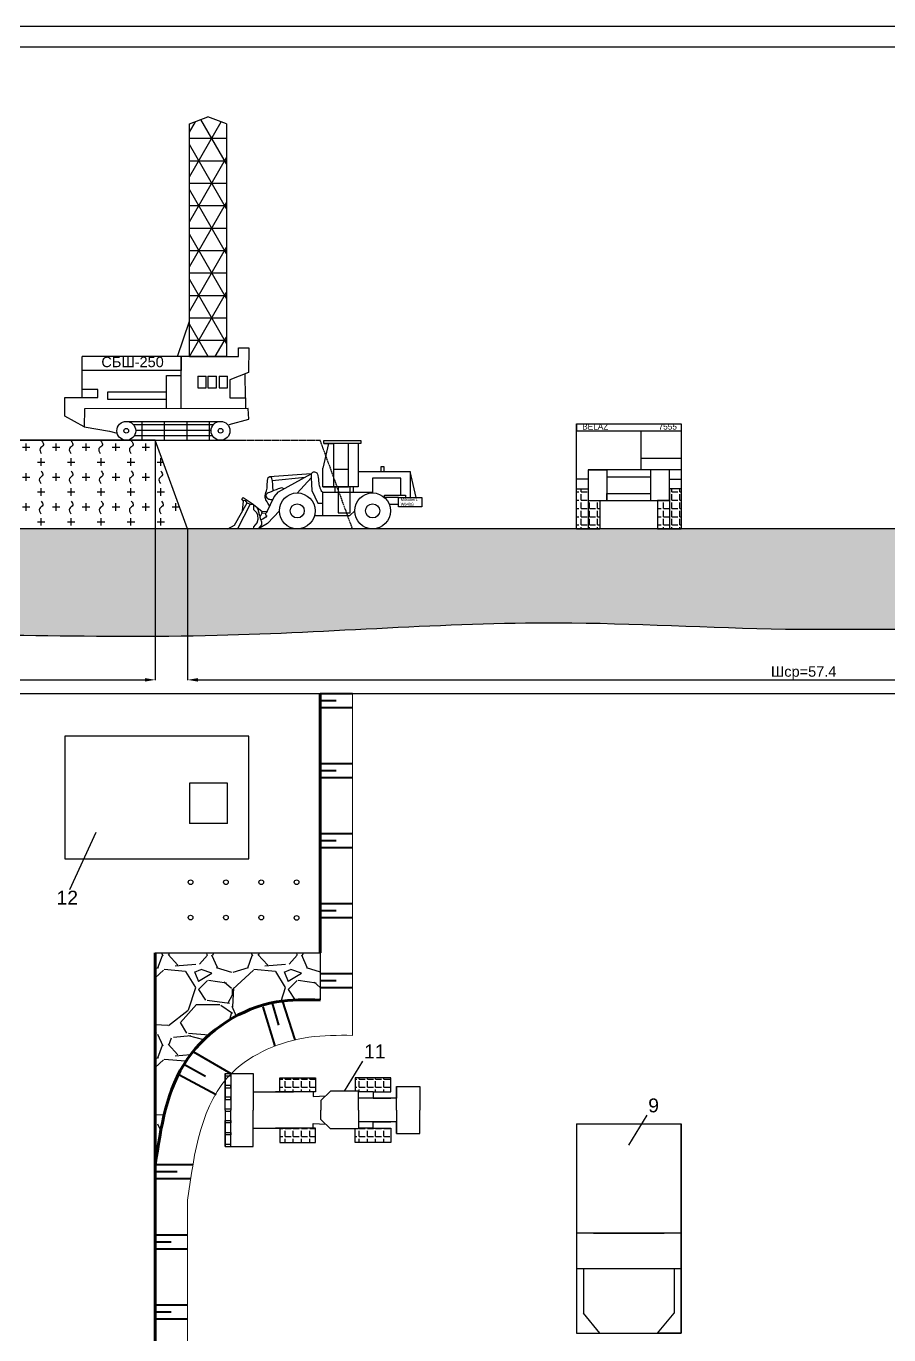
# Model space of a CAD drawing. Header units: millimetres. Extents: x -1735 to 23465, y 152 to 17972.
# Drawn here: x 4641 to 10865, y 8530 to 17972 of the extents above; entities that cross this region are included whole.
import ezdxf

# ---------------------------------------------------------------- set-up
doc = ezdxf.new("R2010")
doc.units = ezdxf.units.MM
doc.linetypes.add('ACAD_ISO02W100', pattern=[15, 12, -3])
doc.layers.add('Форматка', color=7, linetype='Continuous', lineweight=20)
doc.styles.get("Standard").update_dxf_attribs({"font": 'arial.ttf'})
doc.dimstyles.new('ISO-25', dxfattribs={"dimtxt": 75, "dimasz": 75, "dimexe": 1.25, "dimexo": 0.625, "dimtad": 1, "dimtxsty": 'Standard', "dimcen": 2.5, "dimadec": 0, "dimazin": 0, "dimtfac": 1, "dimtmove": 0, "dimatfit": 3, "dimfxl": 1, "dimarcsym": 0})
pattern_1 = [(0, (-15896.33, -28892.64), (107.95, 107.95), [53.975, -161.925]), (90, (-15869.34, -28919.63), (-107.95, 107.95), [53.975, -161.925])]
pattern_2 = [(0, (-10590.344, -29641.57), (0, 59.3725), [43.18, -16.1925]), (90, (-10590.344, -29641.57), (-59.3725, 4e-15), [43.18, -16.1925])]

# ---------------------------------------------------------------- blocks, each defined once
blk = doc.blocks.new('*D15')
at = {"color": 0, "lineweight": -2, "transparency": 16777216}
for p, q in [((5804.9, 14345.2), (5804.9, 13254.6)), ((14695.9, 14345.2), (14695.9, 13254.6)), ((5879.9, 13255.9), (14620.9, 13255.9))]:
    blk.add_line(p, q, dxfattribs=at)
at = {"color": 0, "transparency": 16777216}
for points in [[(5879.9, 13268.4), (5879.9, 13243.4), (5804.9, 13255.9)], [(14620.9, 13268.4), (14620.9, 13243.4), (14695.9, 13255.9)]]:
    blk.add_solid(points, dxfattribs=at)
at = {"layer": 'Defpoints', "color": 0, "transparency": 16777216}
for p in [(5804.9, 14345.8), (14695.9, 14345.8), (14695.9, 13255.9)]:
    blk.add_point(p, dxfattribs=at)
at = {"color": 0, "transparency": 16777216, "insert": (10250.4, 13304.4), "char_height": 75, "attachment_point": 5}
blk.add_mtext('Шср=57.4', dxfattribs=at)
blk = doc.blocks.new('*D16')
at = {"color": 0, "lineweight": -2, "transparency": 16777216}
for p, q in [((429.8, 14984.2), (429.8, 13254.6)), ((5572.3, 14984.2), (5572.3, 13254.6)), ((504.8, 13255.9), (5497.3, 13255.9))]:
    blk.add_line(p, q, dxfattribs=at)
at = {"color": 0, "transparency": 16777216}
for points in [[(504.8, 13268.4), (504.8, 13243.4), (429.8, 13255.9)], [(5497.3, 13268.4), (5497.3, 13243.4), (5572.3, 13255.9)]]:
    blk.add_solid(points, dxfattribs=at)
at = {"layer": 'Defpoints', "color": 0, "transparency": 16777216}
for p in [(429.8, 14984.8), (5572.3, 14984.8), (5572.3, 13255.9)]:
    blk.add_point(p, dxfattribs=at)
at = {"color": 0, "transparency": 16777216, "insert": (3001.1, 13304.6), "char_height": 75, "attachment_point": 5}
blk.add_mtext('Шмр=30.56', dxfattribs=at)

msp = doc.modelspace()

# ---------------------------------------------------------------- hatches: boundary and pattern name
h = msp.add_hatch()
h.set_pattern_fill('NET3', color=256, scale=51, style=0)
h.set_pattern_definition([(0, (-15896.33, -29147.44), (0, 161.925), []), (60, (-15896.33, -29147.44), (-140.23116, 80.9625), []), (120, (-15896.33, -29147.44), (-140.23116, -80.9625), [])])
h.paths.add_polyline_path([(5818.809, 15589.306), (6086.638, 15588.446), (6086.638, 17266.432), (5952.724, 17317.432), (5818.809, 17266.432)])
h = msp.add_hatch()
h.set_pattern_fill('GRATE', color=256, scale=51, style=0)
h.set_pattern_definition([(0, (-15896.325, -29147.44), (0, 40.48125), []), (90, (-15896.33, -29147.44), (-161.925, 1e-14), [])])
h.paths.add_polyline_path([(6043.401, 14984.828, -0.41421356), (5975.401, 15052.828, -0.41421356), (6043.401, 15120.828), (5363.401, 15120.828, -0.41421356), (5431.401, 15052.828, -0.41421356), (5363.401, 14984.828)])
h = msp.add_hatch()
h.set_pattern_fill('CROSS', color=256, scale=17, style=0)
h.set_pattern_definition(pattern_1)
h.paths.add_polyline_path([(5804.902, 14345.837), (5572.329, 14984.828), (429.829, 14984.828), (-128.719, 14984.828), (-128.719, 14345.837), (211.281, 14345.837)])
h = msp.add_hatch()
h.set_pattern_fill('ANGLE', color=256, scale=8.5, style=0)
h.set_pattern_definition([(0, (-25671.91, -28552.644), (0, 59.3725), [43.18, -16.1925]), (90, (-25671.91, -28552.644), (-59.3725, 4e-15), [43.18, -16.1925])])
h.paths.add_polyline_path([(8695.334, 14634.837), (8610.334, 14634.837), (8610.334, 14345.837), (8695.334, 14345.837)])
h.paths.add_polyline_path([(8780.334, 14549.837), (8695.334, 14549.837), (8695.334, 14345.837), (8780.334, 14345.837)])
h.paths.add_polyline_path([(9281.834, 14549.837), (9196.834, 14549.837), (9196.834, 14345.837), (9281.834, 14345.837)])
h.paths.add_polyline_path([(9366.834, 14634.837), (9281.834, 14634.837), (9281.834, 14549.837), (9281.834, 14345.837), (9366.834, 14345.837)])
h = msp.add_hatch()
h.set_pattern_fill('CROSS', color=256, scale=17, style=0)
h.set_pattern_definition(pattern_1)
edge = h.paths.add_edge_path()
edge.add_line((13845.902, 14345.837), (5804.902, 14345.837))
edge.add_line((5804.902, 14345.837), (211.281, 14345.837))
edge.add_line((211.281, 14345.837), (-128.719, 14345.837))
edge.add_line((-128.719, 14345.837), (-128.719, 13563.837))
edge.add_spline(control_points=[(-128.719, 13563.837), (344.495, 13584.827), (1268.281, 13625.803), (2378.756, 13552.956), (3212.738, 13549.22), (3872.659, 13588.592), (4811.463, 13574.416), (6373.54, 13556.931), (8204.026, 13718.598), (9900.649, 13609.57), (11252.239, 13629.837), (12494.757, 13602.539), (13406.719, 13576.417), (13845.902, 13563.837)], knot_values=[0, 0, 0, 0, 83.52368112, 163.0507495, 196.16864836, 230.63670966, 279.65120233, 361.78359387, 506.274745, 603.01526722, 661.30277542, 744.77038212, 822.30677864, 822.30677864, 822.30677864, 822.30677864], degree=3, periodic=0)
edge.add_line((13845.902, 13563.837), (13845.902, 14345.837))
h = msp.add_hatch()
h.set_pattern_fill('GRAVEL', color=256, scale=25.5, style=0)
h.set_pattern_definition([(228.0128, (-15429.98, -28244.944), (-5181.604403, -5829.307163), [87.139, -8626.7775]), (184.9697, (-15488.274, -28309.714), (7772.412573, 647.69543), [149.533, -14803.77]), (132.5104, (-15637.245, -28322.67), (6476.995287, -7124.70696), [105.438, -10438.3485]), (267.2737, (-15889.85, -28484.593), (647.697188, 12953.995832), [136.171, -13480.932]), (292.8337, (-15896.325, -28620.61), (-3238.509194, 7772.40442), [133.527, -13219.149]), (357.2737, (-15844.51, -28743.673), (-12953.995832, 647.697188), [136.171, -13480.932]), (37.6942, (-15708.492, -28750.15), (-8420.10532, -6476.994226), [180.0795, -17827.8405]), (72.2553, (-15565.998, -28640.041), (4533.909069, 14249.404133), [170.0136, -16831.3515]), (121.4296, (-15514.182, -28478.116), (-5181.601335, 8420.090096), [136.632, -13526.6025]), (175.2364, (-15585.43, -28361.53), (7124.694404, -647.69392), [155.987, -7643.3445]), (222.3974, (-15740.877, -28348.576), (-7772.400234, -7124.690731), [201.725, -19970.784]), (138.8141, (-15248.625, -28491.07), (-4533.89711, 3886.19402), [68.851, -6816.303]), (171.4692, (-15300.44, -28445.73), (8420.087147, -1295.403264), [130.989, -12967.923]), (225, (-15430, -28426.3), (-1e-13, -647.6996), [91.598, -824.387]), (203.1986, (-15475.32, -28348.58), (3238.51092, 1295.40568), [49.3275, -4883.403]), (291.8014, (-15520.66, -28368.01), (-647.70045, 1943.10125), [69.759, -3418.224]), (30.9638, (-15494.75, -28432.78), (1943.09795, 1295.401), [113.302, -3663.4065]), (161.5651, (-15397.6, -28374.48), (1295.4006, -647.699), [81.928, -1966.2795]), (16.3895, (-15896.325, -28368.007), (6477.003574, 1943.095958), [114.7724, -11362.494]), (70.3462, (-15786.216, -28335.622), (-2590.79278, -7124.689925), [96.288, -9532.461]), (293.1986, (-15397.6, -28244.944), (-1295.40568, 3238.51092), [98.654, -4834.086]), (343.6105, (-15358.734, -28335.622), (-6477.003574, 1943.095958), [114.7724, -11362.494]), (339.444, (-15896.325, -28769.58), (-3238.50402, 1295.39843), [110.679, -5423.2635]), (294.7751, (-15792.693, -28808.443), (-3238.492453, 7124.69669), [92.736, -9180.918]), (66.8014, (-15391.12, -28892.644), (1295.40568, 3238.51092), [98.654, -4834.086]), (17.354, (-15352.257, -28801.966), (-8420.100454, -2590.796092), [108.575, -10748.862]), (69.444, (-15708.49, -28892.644), (-1295.39843, -3238.50402), [55.3396, -5478.624]), (101.3099, (-15429.98, -28892.64), (-647.6968, 2590.7917), [33.026, -3269.61]), (165.9638, (-15436.46, -28860.26), (1943.10137, -647.6989), [133.527, -2537.008]), (186.009, (-15566, -28827.874), (6476.99045, 647.698487), [123.743, -12250.557]), (303.6901, (-15494.75, -28491.07), (-647.7002, 1295.39875), [93.413, -2241.904]), (353.1572, (-15442.935, -28568.794), (11010.904553, -1295.405802), [163.087, -16145.58]), (60.9454, (-15281.01, -28588.225), (-2590.79397, -4533.88919), [66.6845, -6601.797]), (90, (-15248.6, -28529.9), (-647.7, 647.7), [38.862, -608.838]), (120.2564, (-15578.952, -28808.443), (2590.79451, -4533.897713), [89.981, -8908.1445]), (48.0128, (-15624.29, -28730.72), (5181.604403, 5829.307163), [174.278, -8539.644]), (0, (-15507.7, -28601.2), (647.7, 647.7), [168.402, -479.298]), (325.3048, (-15339.303, -28601.18), (-6476.988778, 4533.90043), [102.4106, -10138.6215]), (254.0546, (-15255.1, -28659.47), (-647.70165, -2590.80617), [94.306, -4621.0335]), (207.646, (-15281.01, -28750.15), (-12306.295678, -6477.004074), [153.547, -15201.1875]), (175.4261, (-15417.027, -28821.397), (-8420.101939, 647.696866), [162.4424, -16081.779]), (175.4261, (-15417.027, -28821.397), (-8420.101939, 647.696866), [162.4424, -16081.779])])
edge = h.paths.add_edge_path()
edge.add_line((5572.329, 11285.837), (5572.329, 9755.837))
edge.add_spline(control_points=[(5572.329, 9755.837), (5612.826, 10028.96), (5691.931, 10562.464), (6296.548, 10954.428), (6656.81, 10947.783), (6762.329, 10945.837)], knot_values=[0, 0, 0, 0, 47.03365227, 91.87281529, 110.44591037, 110.44591037, 110.44591037, 110.44591037], degree=3, periodic=0)
edge.add_line((6762.329, 10945.837), (6762.329, 11285.837))
edge.add_line((6762.329, 11285.837), (5572.329, 11285.837))
h = msp.add_hatch()
h.set_pattern_fill('ANGLE', color=256, scale=8.5, style=0)
h.set_pattern_definition(pattern_2)
h.paths.add_polyline_path([(7272.658, 9918.348), (7272.658, 10020.348), (7143.458, 10020.348), (7039.859, 10020.348), (7039.859, 10015.912), (7014.258, 10015.912), (7014.258, 9918.348)])
h.paths.add_polyline_path([(6729.576, 9918.348), (6729.576, 10020.348), (6712.576, 10020.348), (6568.81, 10020.348), (6471.176, 10020.348), (6471.176, 9918.348)])
h.paths.add_polyline_path([(6471.176, 10385.476), (6471.176, 10283.476), (6568.81, 10283.476), (6729.576, 10283.476), (6729.576, 10385.476)])
h = msp.add_hatch()
h.set_pattern_fill('ANGLE', color=256, scale=8.5, style=0)
h.set_pattern_definition(pattern_2)
h.paths.add_polyline_path([(7272.658, 10283.476), (7272.658, 10385.476), (7014.258, 10385.476), (7014.258, 10287.912), (7039.859, 10287.912), (7039.859, 10283.476), (7143.458, 10283.476)])

# ---------------------------------------------------------------- linework, layer by layer
for p, q in [((5818.809, 17266.432), (5952.724, 17317.432)), ((6086.638, 17266.432), (5952.724, 17317.432)), ((5818.809, 15589.306), (5818.809, 17266.432)), ((6086.638, 17266.432), (6086.638, 15588.446)), ((5733.809, 15589.306), (5818.809, 15844.306)), ((5818.809, 15589.306), (5818.809, 15844.306)), ((5733.809, 15589.306), (5045.296, 15589.306)), ((5045.296, 15293.998), (5045.296, 15589.306)), ((5818.809, 15589.306), (5733.809, 15589.306)), ((5760.099, 15212.546), (5760.099, 15589.003)), ((5760.099, 15589.003), (5760.099, 15487.003)), ((5818.809, 15589.306), (6094.022, 15588.422)), ((6086.638, 15588.446), (5818.809, 15589.306)), ((6094.022, 15588.422), (6172.099, 15588.422)), ((6172.099, 15588.422), (6171.831, 15650.244)), ((6171.831, 15650.244), (6248.501, 15650.244)), ((6248.501, 15650.244), (6246.028, 15473.485)), ((5760.099, 15487.003), (5043.505, 15487.003)), ((5652.766, 15212.079), (5652.766, 15450.932)), ((5652.766, 15450.932), (5760.099, 15450.932)), ((5878.328, 15447.68), (5878.328, 15362.398)), ((5878.328, 15447.68), (5939.27, 15447.68)), ((5939.27, 15362.398), (5939.27, 15447.68)), ((5952.678, 15447.68), (5952.678, 15362.398)), ((5952.678, 15447.68), (6013.62, 15447.68)), ((6013.62, 15362.398), (6013.62, 15447.68)), ((6033.122, 15447.68), (6033.122, 15362.398)), ((6033.122, 15447.68), (6094.064, 15447.68)), ((6094.064, 15362.398), (6094.064, 15447.68)), ((6246.028, 15473.485), (6110, 15420.334)), ((6110, 15420.334), (6110, 15290.547)), ((6223.066, 15291.631), (6220.637, 15463.994)), ((5157.362, 15351.831), (5045.296, 15351.831)), ((5157.362, 15293.998), (5157.362, 15351.831)), ((5652.766, 15331.506), (5227.766, 15331.506)), ((5227.766, 15331.506), (5227.766, 15280.506)), ((5878.328, 15362.398), (5939.27, 15362.398)), ((5952.678, 15362.398), (6013.62, 15362.398)), ((6033.122, 15362.398), (6094.064, 15362.398)), ((4919.958, 15157.978), (4919.958, 15293.998)), ((4919.958, 15293.998), (5045.296, 15293.998)), ((5045.296, 15293.998), (5157.362, 15293.998)), ((5063.003, 15210.653), (5060.15, 15082.346)), ((6242.529, 15213.504), (5063.003, 15210.653)), ((5227.766, 15280.506), (5652.766, 15280.506)), ((6110, 15290.547), (6223.769, 15291.783)), ((6223.769, 15291.783), (6223.673, 15213.947)), ((6248.234, 15136.52), (6242.529, 15213.504)), ((5060.15, 15082.346), (4919.958, 15157.978)), ((5363.401, 15120.828), (6043.401, 15120.828)), ((6105.607, 15098.028), (6248.234, 15136.52)), ((5060.15, 15082.346), (5242.713, 15050.982)), ((5242.713, 15050.982), (5296.911, 15035.3)), ((8610.334, 14345.837), (8610.334, 15104.207)), ((8610.334, 15104.207), (9366.834, 15104.207)), ((8610.334, 15104.207), (8610.334, 15053.207)), ((8610.334, 15053.207), (9366.834, 15053.207)), ((9077.834, 14770.837), (9077.834, 15053.207)), ((9077.834, 15053.207), (9366.834, 15053.207)), ((9366.834, 15104.207), (9366.834, 14345.837)), ((9366.834, 15053.207), (9366.834, 14770.837)), ((-128.719, 14984.828), (5572.329, 14984.828)), ((5572.329, 14984.828), (429.829, 14984.828)), ((429.829, 14984.828), (5572.329, 14984.828)), ((5363.401, 14984.828), (6043.401, 14984.828)), ((5804.902, 14345.837), (5572.329, 14984.828)), ((5572.329, 14984.828), (6167.329, 14984.828)), ((6823.155, 14962.225), (6782.355, 14783.725)), ((6789.155, 14982.625), (7054.355, 14982.625)), ((6789.155, 14962.225), (6789.155, 14982.625)), ((7054.355, 14962.225), (6789.155, 14962.225)), ((6789.155, 14962.225), (6823.155, 14962.225)), ((6789.155, 14962.225), (6857.155, 14962.225)), ((6857.155, 14962.225), (6857.155, 14647.725)), ((6967.655, 14962.225), (6857.155, 14962.225)), ((6967.655, 14647.725), (6967.655, 14962.225)), ((7054.355, 14962.225), (7037.355, 14962.225)), ((7037.355, 14962.225), (7037.355, 14758.225)), ((7054.355, 14982.625), (7054.355, 14962.225)), ((9077.834, 14770.837), (9077.834, 14855.837)), ((9077.834, 14855.837), (9366.834, 14855.837)), ((6697.796, 14742.093), (6395.668, 14721.46)), ((6461.893, 14612.527), (6697.443, 14743.308)), ((6697.443, 14743.308), (6696.645, 14714.581)), ((6782.355, 14647.725), (6782.355, 14783.725)), ((6967.655, 14773.525), (6857.155, 14773.525)), ((6967.655, 14647.725), (6967.655, 14773.525)), ((7037.355, 14758.225), (7411.355, 14758.225)), ((7037.355, 14758.225), (7037.355, 14647.725)), ((7224.355, 14792.225), (7198.855, 14792.225)), ((7198.855, 14792.225), (7198.855, 14758.225)), ((7224.355, 14758.225), (7224.355, 14792.225)), ((7411.355, 14758.225), (7411.355, 14571.225)), ((7453.855, 14571.225), (7411.355, 14758.225)), ((9281.834, 14770.837), (8695.334, 14770.837)), ((8695.334, 14770.837), (8695.334, 14634.837)), ((8695.334, 14770.837), (8831.334, 14770.837)), ((8831.334, 14770.837), (8831.334, 14549.837)), ((8831.334, 14770.837), (8831.334, 14719.837)), ((9077.834, 14770.837), (9077.834, 14821.837)), ((9281.834, 14770.837), (9128.834, 14770.837)), ((9281.834, 14770.837), (9145.834, 14770.837)), ((9145.834, 14770.837), (9145.834, 14549.837)), ((9281.834, 14549.837), (9281.834, 14770.837)), ((9366.834, 14770.837), (9281.834, 14770.837)), ((6414.707, 14695.16), (6653.751, 14718.724)), ((6696.645, 14714.581), (6596.056, 14603.662)), ((6696.645, 14714.581), (6702.976, 14621.594)), ((7037.355, 14647.725), (6782.355, 14647.725)), ((6782.355, 14647.725), (6867.355, 14647.725)), ((6857.155, 14647.725), (6967.655, 14647.725)), ((6867.355, 14647.725), (6867.355, 14610.734)), ((6867.355, 14647.725), (6892.855, 14647.725)), ((6892.855, 14647.725), (6892.855, 14460.725)), ((6977.855, 14460.725), (6977.855, 14647.725)), ((7003.355, 14610.734), (7003.355, 14647.725)), ((7344.1, 14710.625), (7140.543, 14710.625)), ((7140.543, 14710.625), (7140.543, 14604.375)), ((7344.1, 14588.225), (7344.1, 14710.625)), ((8695.334, 14702.837), (8610.334, 14702.837)), ((8831.334, 14719.837), (9145.834, 14719.837)), ((9281.834, 14702.837), (9366.834, 14702.837)), ((6197.204, 14561.319), (6206.454, 14571.988)), ((6207.877, 14544.961), (6197.204, 14561.319)), ((6201.473, 14475.973), (6207.877, 14544.961)), ((6206.454, 14571.988), (6271.203, 14527.892)), ((6223.239, 14549.399), (6206.474, 14547.803)), ((6236.012, 14532.642), (6223.239, 14549.399)), ((6380.778, 14470.283), (6431.297, 14576.255)), ((6431.297, 14576.255), (6461.893, 14612.527)), ((6702.976, 14621.594), (6746.457, 14530.889)), ((6770.459, 14618.801), (6780.849, 14610.734)), ((6780.849, 14440.734), (6780.849, 14610.734)), ((6780.849, 14610.734), (7140.543, 14610.734)), ((6867.355, 14610.734), (7003.355, 14610.734)), ((7225.1, 14571.225), (7225.1, 14588.225)), ((7225.1, 14588.225), (7344.1, 14588.225)), ((7326.355, 14571.225), (7225.1, 14571.225)), ((7326.355, 14521.925), (7326.355, 14571.225)), ((7326.355, 14571.225), (7411.355, 14571.225)), ((7344.1, 14588.225), (7378.1, 14588.225)), ((7378.1, 14588.225), (7378.1, 14588.225)), ((7378.1, 14588.225), (7378.1, 14571.225)), ((7411.355, 14571.225), (7453.855, 14571.225)), ((7453.855, 14571.225), (7496.355, 14571.225)), ((7496.355, 14571.225), (7496.355, 14504.925)), ((8610.334, 14345.837), (8610.334, 14634.837)), ((8610.334, 14634.837), (8695.334, 14634.837)), ((8610.334, 14634.837), (8695.334, 14634.837)), ((8695.334, 14634.837), (8695.334, 14345.837)), ((8695.334, 14634.837), (8695.334, 14549.837)), ((8695.334, 14549.837), (9281.834, 14549.837)), ((8695.334, 14549.837), (8780.334, 14549.837)), ((8780.334, 14549.837), (8780.334, 14345.837)), ((8831.334, 14549.837), (8831.334, 14600.837)), ((8831.334, 14600.837), (9145.834, 14600.837)), ((9281.834, 14549.837), (9196.834, 14549.837)), ((9196.834, 14549.837), (9196.834, 14345.837)), ((9366.834, 14634.837), (9281.834, 14634.837)), ((9281.834, 14634.837), (9281.834, 14345.837)), ((6142.897, 14371.964), (6235.974, 14533.916)), ((6256.658, 14522.43), (6164.897, 14345.369)), ((6235.974, 14533.916), (6256.658, 14522.43)), ((6255.97, 14522.268), (6276.24, 14524.162)), ((6271.203, 14527.892), (6342.356, 14473.839)), ((6283.799, 14481.903), (6283.799, 14518.543)), ((6290.023, 14476.372), (6283.799, 14481.903)), ((6304.547, 14460.472), (6290.023, 14476.372)), ((6312.846, 14443.88), (6304.547, 14460.472)), ((6340.511, 14459.089), (6329.445, 14434.893)), ((6369.559, 14455.633), (6340.511, 14459.089)), ((6341.203, 14459.781), (6346.044, 14472.916)), ((6342.356, 14473.839), (6380.778, 14470.283)), ((6467.573, 14474.988), (6382.08, 14383.43)), ((6746.457, 14530.889), (6780.849, 14530.889)), ((6892.855, 14460.725), (6977.855, 14460.725)), ((6976.072, 14440.734), (7011.256, 14474.734)), ((7326.355, 14521.925), (7260.797, 14521.925)), ((7326.355, 14504.925), (7326.355, 14521.925)), ((7496.355, 14504.925), (7326.355, 14504.925)), ((8610.334, 14345.837), (8610.334, 14515.837)), ((6097.06, 14345.837), (6142.897, 14371.964)), ((6281.724, 14345.022), (6283.107, 14360.922)), ((6283.107, 14360.922), (6307.314, 14387.884)), ((6307.314, 14387.884), (6315.613, 14415.536)), ((6315.613, 14415.536), (6312.846, 14443.88)), ((6317.688, 14346.404), (6341.894, 14375.44)), ((6382.08, 14383.43), (6318.06, 14345.837)), ((6340.511, 14394.105), (6334.287, 14412.771)), ((6341.894, 14375.44), (6340.511, 14394.105)), ((6721.072, 14440.734), (6976.072, 14440.734)), ((6721.349, 14440.734), (6780.849, 14440.734)), ((5804.902, 14345.837), (211.281, 14345.837)), ((14695.902, 14345.837), (5804.902, 14345.837)), ((6318.06, 14345.837), (6097.06, 14345.837)), ((8610.334, 14345.837), (8780.334, 14345.837)), ((9196.834, 14345.837), (9366.834, 14345.837)), ((14695.902, 13155.837), (-128.719, 13155.837)), ((6248.234, 12849.495), (4919.958, 12849.495)), ((4919.958, 12849.495), (4919.958, 11965.495)), ((6248.234, 11965.495), (6248.234, 12849.495)), ((6094.022, 12509.579), (5818.809, 12509.579)), ((5818.809, 12509.579), (5818.809, 12220.579)), ((6094.022, 12220.579), (6094.022, 12509.579)), ((6094.022, 12220.579), (5818.809, 12220.579)), ((5818.809, 12220.579), (5818.809, 12220.579)), ((5144.429, 12154.023), (4952.453, 11740.793)), ((4919.958, 11965.495), (6248.234, 11965.495)), ((6762.329, 11285.837), (6762.329, 11540.837)), ((5572.329, 11285.837), (6762.329, 11285.837)), ((5572.329, 11285.837), (5572.329, 9755.837)), ((5804.902, 11285.837), (5804.902, 11285.837)), ((6762.329, 11285.837), (6762.329, 10945.837)), ((6937.859, 10287.912), (7070.818, 10505.088)), ((6075.81, 10151.912), (6075.81, 10415.041)), ((6075.81, 10415.041), (6279.81, 10415.041)), ((6075.81, 10415.041), (6118.31, 10415.041)), ((6075.81, 10415.041), (6075.81, 10398.041)), ((6075.81, 10398.041), (6118.31, 10398.041)), ((6075.81, 10398.041), (6075.81, 10313.041)), ((6118.31, 10415.041), (6118.31, 10151.912)), ((6279.81, 10415.041), (6279.81, 10151.912)), ((6279.81, 10415.041), (6279.81, 10283.476)), ((6118.31, 10330.041), (6075.81, 10330.041)), ((6075.81, 10313.041), (6118.31, 10313.041)), ((6075.81, 10313.041), (6075.81, 10228.041)), ((6118.31, 10313.041), (6118.31, 10330.041)), ((6471.176, 10283.476), (6471.176, 10385.476)), ((6471.176, 10385.476), (6729.576, 10385.476)), ((6729.576, 10385.476), (6729.576, 10283.476)), ((7272.658, 10385.476), (7014.258, 10385.476)), ((7014.258, 10385.476), (7014.258, 10287.912)), ((7272.658, 10283.476), (7272.658, 10385.476)), ((7311.859, 10151.912), (7311.859, 10321.912)), ((7311.859, 10321.912), (7481.859, 10321.912)), ((7311.859, 10321.912), (7311.859, 10236.912)), ((7481.859, 10321.912), (7481.859, 10151.912)), ((6118.31, 10245.041), (6075.81, 10245.041)), ((6075.81, 10228.041), (6118.31, 10228.041)), ((6118.31, 10228.041), (6118.31, 10245.041)), ((6279.81, 10283.476), (6568.81, 10283.476)), ((6568.81, 10283.476), (6439.61, 10283.476)), ((6729.576, 10283.476), (6568.81, 10283.476)), ((6729.576, 10283.476), (6712.576, 10283.476)), ((6712.576, 10283.476), (6712.576, 10249.476)), ((6712.576, 10249.476), (6801.859, 10253.912)), ((6767.859, 10219.912), (6835.859, 10287.912)), ((6767.859, 10219.912), (6767.859, 10151.912)), ((7039.859, 10287.912), (6835.859, 10287.912)), ((7039.859, 10151.912), (7039.859, 10287.912)), ((7143.458, 10283.476), (7039.859, 10283.476)), ((7311.859, 10236.912), (7039.859, 10236.912)), ((7143.458, 10283.476), (7272.658, 10283.476)), ((7143.458, 10283.476), (7143.458, 10236.912)), ((7143.458, 10236.912), (7272.658, 10236.912)), ((6075.81, 10151.912), (6075.81, 10160.412)), ((6075.81, 10160.412), (6118.31, 10160.412)), ((6075.81, 10151.912), (6075.81, 9888.784)), ((6075.81, 10151.912), (6075.81, 10143.412)), ((6075.81, 10143.412), (6118.31, 10143.412)), ((6118.31, 9888.784), (6118.31, 10151.912)), ((6279.81, 9888.784), (6279.81, 10151.912)), ((6767.859, 10083.912), (6767.859, 10151.912)), ((7039.859, 10151.912), (7039.859, 10015.912)), ((7311.859, 10151.912), (7311.859, 9981.912)), ((7481.859, 9981.912), (7481.859, 10151.912)), ((8988.584, 9898.458), (9121.543, 10115.633)), ((6075.81, 9990.784), (6075.81, 10075.784)), ((6075.81, 10075.784), (6118.31, 10075.784)), ((6118.31, 10058.784), (6075.81, 10058.784)), ((6118.31, 10075.784), (6118.31, 10058.784)), ((6279.81, 9888.784), (6279.81, 10020.348)), ((6279.81, 10020.348), (6568.81, 10020.348)), ((6568.81, 10020.348), (6439.61, 10020.348)), ((6471.176, 10020.348), (6471.176, 9918.348)), ((6729.576, 10020.348), (6568.81, 10020.348)), ((6712.576, 10020.348), (6712.576, 10054.348)), ((6712.576, 10054.348), (6801.859, 10049.912)), ((6729.576, 10020.348), (6712.576, 10020.348)), ((6729.576, 9918.348), (6729.576, 10020.348)), ((6767.859, 10083.912), (6835.859, 10015.912)), ((7039.859, 10015.912), (6835.859, 10015.912)), ((7014.258, 9918.348), (7014.258, 10015.912)), ((7311.859, 10066.912), (7039.859, 10066.912)), ((7143.458, 10020.348), (7039.859, 10020.348)), ((7143.458, 10066.912), (7272.658, 10066.912)), ((7143.458, 10020.348), (7143.458, 10066.912)), ((7143.458, 10020.348), (7272.658, 10020.348)), ((7272.658, 10020.348), (7272.658, 9918.348)), ((7311.859, 9981.912), (7311.859, 10066.912)), ((8610.334, 10052.674), (8610.334, 8541.374)), ((8610.334, 10052.674), (9366.834, 10052.674)), ((9366.834, 8541.374), (9366.834, 10052.674)), ((9366.834, 10052.674), (9366.834, 8541.374)), ((6075.81, 9905.784), (6075.81, 9990.784)), ((6075.81, 9990.784), (6118.31, 9990.784)), ((6118.31, 9973.784), (6075.81, 9973.784)), ((6118.31, 9990.784), (6118.31, 9973.784)), ((6471.176, 9918.348), (6729.576, 9918.348)), ((7272.658, 9918.348), (7014.258, 9918.348)), ((7311.859, 9981.912), (7481.859, 9981.912)), ((6075.81, 9888.784), (6075.81, 9905.784)), ((6075.81, 9905.784), (6118.31, 9905.784)), ((6075.81, 9888.784), (6279.81, 9888.784)), ((6075.81, 9888.784), (6118.31, 9888.784)), ((9366.834, 9263.874), (8610.334, 9263.874)), ((8610.334, 9263.874), (8610.334, 9008.874)), ((8733.584, 9263.874), (9243.584, 9263.874)), ((9366.834, 8541.374), (9366.834, 9263.874)), ((8610.334, 9008.874), (9366.834, 9008.874)), ((8610.334, 9008.874), (8661.334, 9008.874)), ((8661.334, 9008.874), (8661.334, 8685.874)), ((9315.834, 9008.874), (9315.834, 8685.874)), ((8661.334, 8685.874), (8661.334, 8685.874)), ((8780.334, 8541.374), (8661.334, 8685.874)), ((9196.834, 8541.374), (9315.834, 8685.874)), ((9315.834, 8685.874), (9315.834, 8685.874)), ((8610.334, 8541.374), (9366.834, 8541.374)), ((8610.334, 8541.374), (8780.334, 8541.374)), ((8661.334, 8541.374), (8780.334, 8541.374)), ((9366.834, 8541.374), (9196.834, 8541.374))]:
    msp.add_line(p, q)
at = {"linetype": 'ACAD_ISO02W100'}
for p in [(5572.329, 14984.828), (6994.902, 14345.837)]:
    msp.add_line(p, (6762.329, 14984.828), dxfattribs=at)
at = {"lineweight": 60}
for p, q in [((6762.329, 13155.837), (6762.329, 11285.837)), ((5572.329, 11285.837), (5572.329, 2552.087))]:
    msp.add_line(p, q, dxfattribs=at)
at = {"lineweight": 40}
for p, q in [((6994.902, 13155.837), (6762.329, 13155.837)), ((6876.868, 13105.288), (6762.329, 13105.288)), ((6876.868, 13105.288), (6762.329, 13105.288)), ((6994.902, 13054.74), (6762.329, 13054.74)), ((6994.902, 12650.35), (6762.329, 12650.35)), ((6876.868, 12599.802), (6762.329, 12599.802)), ((6994.902, 12549.253), (6762.329, 12549.253)), ((6994.902, 12144.864), (6762.329, 12144.864)), ((6876.868, 12094.315), (6762.329, 12094.315)), ((6994.902, 12043.767), (6762.329, 12043.767)), ((6994.902, 11639.378), (6762.329, 11639.378)), ((6994.902, 11639.378), (6762.329, 11639.378)), ((6876.868, 11588.829), (6762.329, 11588.829)), ((6876.868, 11588.829), (6762.329, 11588.829)), ((6994.902, 11538.281), (6762.329, 11538.281)), ((6994.902, 11538.281), (6762.329, 11538.281)), ((6994.902, 11133.891), (6762.329, 11133.891)), ((6876.868, 11083.343), (6762.329, 11083.343)), ((6994.902, 11032.794), (6762.329, 11032.794)), ((6348.897, 10895.764), (6434.543, 10612.598)), ((6414.779, 10922.105), (6460.896, 10764.059)), ((6487.249, 10941.861), (6579.484, 10658.695)), ((5782.313, 10480.893), (5933.841, 10395.285)), ((5848.195, 10573.087), (6118.31, 10415.041)), ((5742.784, 10408.455), (6012.899, 10263.58)), ((5843.61, 9755.837), (5572.329, 9755.837)), ((5729.368, 9705.288), (5572.329, 9705.288)), ((5686.868, 9705.288), (5572.329, 9705.288)), ((5827.17, 9654.74), (5572.329, 9654.74)), ((5804.902, 9250.35), (5572.329, 9250.35)), ((5686.868, 9199.802), (5572.329, 9199.802)), ((5686.868, 9199.802), (5572.329, 9199.802)), ((5804.902, 9149.253), (5572.329, 9149.253)), ((5804.902, 8744.864), (5572.329, 8744.864)), ((5686.868, 8694.315), (5572.329, 8694.315)), ((5804.902, 8643.767), (5572.329, 8643.767))]:
    msp.add_line(p, q, dxfattribs=at)
at = {"lineweight": 20}
for p, q in [((6994.902, 13155.837), (6994.902, 10690.837)), ((5804.902, 9500.837), (5804.902, 2552.087))]:
    msp.add_line(p, q, dxfattribs=at)
for centre, radius in [((5363.401, 15052.828), 68), ((6043.401, 15052.828), 68), ((5363.401, 15052.828), 17), ((6043.401, 15052.828), 17), ((6596.773, 14474.988), 129.2), ((7140.543, 14474.988), 129.2), ((6596.773, 14474.988), 51), ((7140.543, 14474.988), 51), ((5827.329, 11795.837), 17), ((6082.329, 11795.837), 17), ((6337.329, 11795.837), 17), ((6592.329, 11795.837), 17), ((5827.329, 11540.837), 17), ((6082.329, 11540.837), 17), ((6337.329, 11540.837), 17), ((6592.329, 11538.281), 17)]:
    msp.add_circle(centre, radius)
for points in [[(4753.338, 14979.692), (4765.687, 14950.883), (4740.99, 14924.146), (4750.26, 14888.145)], [(4965.987, 14979.692), (4978.336, 14950.883), (4953.639, 14924.146), (4962.908, 14888.145)], [(5178.636, 14979.692), (5190.985, 14950.883), (5166.287, 14924.146), (5175.557, 14888.145)], [(5399.464, 14979.692), (5411.813, 14950.883), (5387.115, 14924.146), (5396.385, 14888.145)], [(4749.249, 14763.047), (4761.598, 14734.239), (4736.9, 14707.501), (4746.17, 14671.501)], [(4965.987, 14763.047), (4978.336, 14734.239), (4953.639, 14707.501), (4962.908, 14671.501)], [(5182.725, 14763.047), (5195.074, 14734.239), (5170.377, 14707.501), (5179.647, 14671.501)], [(5399.464, 14763.047), (5411.813, 14734.239), (5387.115, 14707.501), (5396.385, 14671.501)], [(5612.113, 14763.047), (5624.461, 14734.239), (5599.764, 14707.501), (5609.034, 14671.501)], [(6697.796, 14742.093), (6713.061, 14756.131), (6729.548, 14754.91), (6738.097, 14748.807), (6744.813, 14729.275), (6752.752, 14677.395), (6755.194, 14657.253), (6763.132, 14635.281), (6770.459, 14618.801)], [(6398.633, 14509.447), (6379.342, 14539.304), (6365.03, 14572.271), (6374.364, 14618.922), (6380.587, 14659.975), (6384.321, 14706.004), (6393.655, 14720.932), (6407.967, 14717.822), (6411.701, 14708.492), (6417.924, 14672.415), (6419.168, 14641.314), (6421.658, 14618.3)], [(6498.821, 14633.228), (6491.976, 14638.204), (6460.239, 14633.85), (6395.522, 14608.348), (6370.63, 14590.309), (6383.698, 14563.562), (6411.079, 14557.964), (6422.902, 14557.342)], [(4749.249, 14545.6), (4761.598, 14516.792), (4736.9, 14490.054), (4746.17, 14454.054)], [(4965.987, 14545.6), (4978.336, 14516.792), (4953.639, 14490.054), (4962.908, 14454.054)], [(5182.725, 14545.6), (5195.074, 14516.792), (5170.377, 14490.054), (5179.647, 14454.054)], [(5399.464, 14545.6), (5411.813, 14516.792), (5387.115, 14490.054), (5396.385, 14454.054)], [(5616.202, 14545.6), (5628.551, 14516.792), (5603.853, 14490.054), (5613.123, 14454.054)], [(6382.7, 14469.459), (6368.176, 14449.411), (6370.942, 14443.88), (6373.709, 14441.806), (6347.427, 14414.845), (6335.67, 14411.388), (6329.445, 14434.202), (6321.146, 14459.089), (6313.538, 14486.051), (6309.388, 14498.494), (6310.08, 14499.877)], [(-128.719, 13563.837), (1290.719, 13600.167), (2641.929, 13555.146), (3204.933, 13555.146), (3790.458, 13577.656), (4623.704, 13577.656), (6019.955, 13577.656), (8474.653, 13667.698), (10118.626, 13622.677), (11109.514, 13622.677), (12528.284, 13600.167), (13845.902, 13563.837)]]:
    msp.add_spline(points, degree=3)
at = {"lineweight": 60}
msp.add_spline([(5572.329, 9755.837), (5804.902, 10520.837), (6446.898, 10931.8), (6762.329, 10945.837)], degree=3, dxfattribs=at)
at = {"lineweight": 20}
msp.add_spline([(5804.902, 9500.837), (6129.458, 10423.841), (6679.472, 10676.8), (6994.902, 10690.837)], degree=3, dxfattribs=at)
at = {"layer": 'Форматка', "color": 1, "lineweight": 25}
msp.add_lwpolyline([(23464.812, 152.153), (-1735.188, 152.153), (-1735.188, 17972.153), (23464.812, 17972.153)], close=True, dxfattribs=at)
at = {"layer": 'Форматка', "lineweight": 30}
msp.add_lwpolyline([(23314.812, 302.153), (-1135.188, 302.153), (-1135.188, 17822.153), (23314.812, 17822.153)], close=True, dxfattribs=at)

# ---------------------------------------------------------------- texts
at = {"attachment_point": 1}
for s, width, insert, char_height in [('СБШ-250', 334.74742, (5183.529, 15586.856), 75), ('MitsuberL W640G', 161.36765, (7343.443, 14566.574), 20)]:
    msp.add_mtext_dynamic_manual_height_columns(s, width=width, gutter_width=12.5, heights=[0], dxfattribs=dict(at, insert=insert, char_height=char_height))
for s, insert, char_height, width in [('\\pl42.5;BELAZ                      7555', (8610.334, 15104.207), 42.5, 756.5), ('12', (4859.937, 11734.18), 100, 185.53447), ('11', (7078.212, 10624.904), 100, 185.53447), ('9', (9128.937, 10235.45), 100, 185.53447)]:
    msp.add_mtext(s, dxfattribs=dict(at, insert=insert, char_height=char_height, width=width))

# ---------------------------------------------------------------- dimensions: what is measured, and where the dimension line sits
for base, p1, p2, text, picture, middle in [((5572.329, 13255.868), (429.829, 14984.828), (5572.329, 14984.828), 'Шмр=30.56', '*D16', (3001.079, 13304.558)), ((14695.902, 13255.868), (5804.902, 14345.837), (14695.902, 14345.837), 'Шср=57.4', '*D15', (10250.402, 13304.404))]:
    dim = msp.add_linear_dim(base=base, p1=p1, p2=p2, text=text, dimstyle='ISO-25')
    dim.commit()
    dim.dimension.update_dxf_attribs({"geometry": picture, "text_midpoint": middle})

doc.saveas('drawing.dxf')
